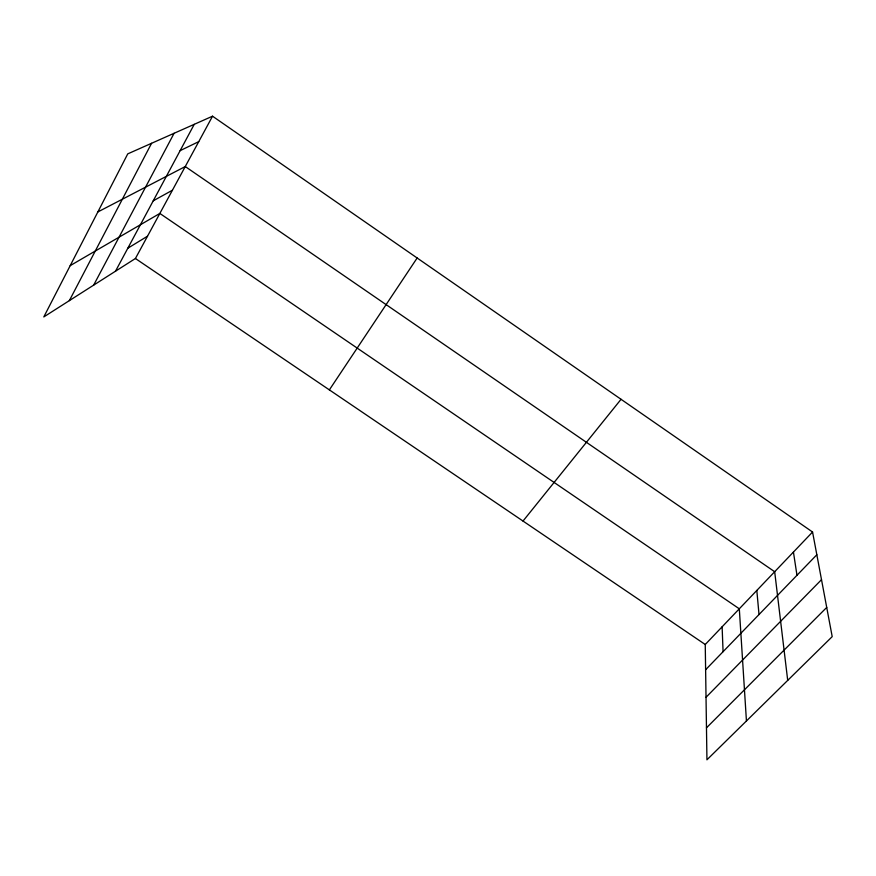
<?xml version="1.0" encoding="UTF-8"?>
<svg xmlns="http://www.w3.org/2000/svg" width="876" height="876" viewBox="0 0 876 876"><rect width="100%" height="100%" fill="white"/><g stroke="black" fill="none" stroke-linecap="round" stroke-linejoin="round"><path stroke-width="1.31" d="M69.346 300.643L151.57 143.292M93.644 285.149L174.094 133.283M115.49 271.221L194.242 124.337M212.539 116.201L127.754 153.869L43.8 316.926L135.419 258.508L212.539 116.201L812.567 532.017L832.2 636.633L706.943 759.799L705.246 644.495L812.567 532.017M329.365 389.886L417.151 257.993M523.016 521.056L621.051 399.292M705.618 669.735L816.837 554.749M706.023 697.285L821.513 579.671M706.472 727.825L826.725 607.429M127.808 248.226L147.518 236.191M70.2 265.636L159.848 213.437L739.311 608.809L746.44 720.959M153.234 200.823L172.43 190.223M97.86 211.937L185.263 166.549L774.68 571.732L787.71 680.378M180.138 150.639L198.753 141.638M135.419 258.508L705.246 644.495M793.437 552.077L796.974 575.28M756.82 590.446L759.01 614.536M722.12 626.822L723.072 651.689"/></g></svg>
